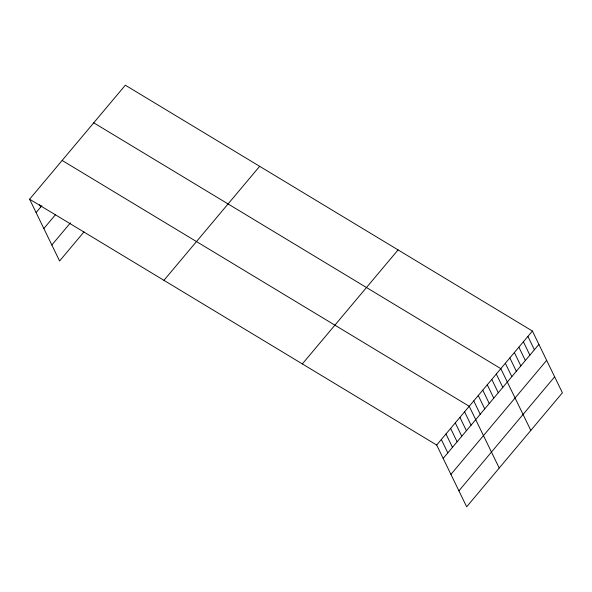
<?xml version="1.0" encoding="UTF-8"?>
<svg xmlns="http://www.w3.org/2000/svg" width="592" height="592" viewBox="0 0 592 592"><rect width="100%" height="100%" fill="white"/><g stroke="black" fill="none" stroke-linecap="round" stroke-linejoin="round"><path stroke-width="0.89" d="M29.6 199.208L125.334 85.196L532.408 331.032L562.4 392.792L466.666 506.804L436.681 445.043L29.6 199.208L59.592 260.968L83.997 231.894M36.09 212.572L41.899 205.653M43.845 228.542L55.47 214.696M51.837 244.999L70.433 222.844M163.932 280.334L259.666 166.322M302.342 363.917L398.076 249.905M436.681 445.043L532.408 331.032M443.164 458.408L538.898 344.396M450.919 474.377L546.653 360.365M458.911 490.835L554.645 376.823M93.743 122.818L500.817 368.653L530.809 430.414M62.153 160.447L469.227 406.282L499.219 468.035M527.901 336.404L534.384 349.768M523.387 341.784L529.877 355.141M518.873 347.156L525.363 360.521M514.359 352.529L520.849 365.893M509.845 357.908L516.335 371.265M505.331 363.281L511.821 376.645M496.303 374.033L502.793 387.39M491.797 379.405L498.279 392.77M487.283 384.778L493.765 398.142M482.769 390.158L489.258 403.515M478.255 395.53L484.744 408.894M473.741 400.902L480.23 414.267M464.579 411.817L471.069 425.182M459.925 417.353L466.415 430.717M455.278 422.895L461.767 436.252M450.63 428.43L457.113 441.795M445.976 433.966L452.466 447.33M441.329 439.508L447.818 452.865M39.59 204.677L40.737 207.037"/></g></svg>
